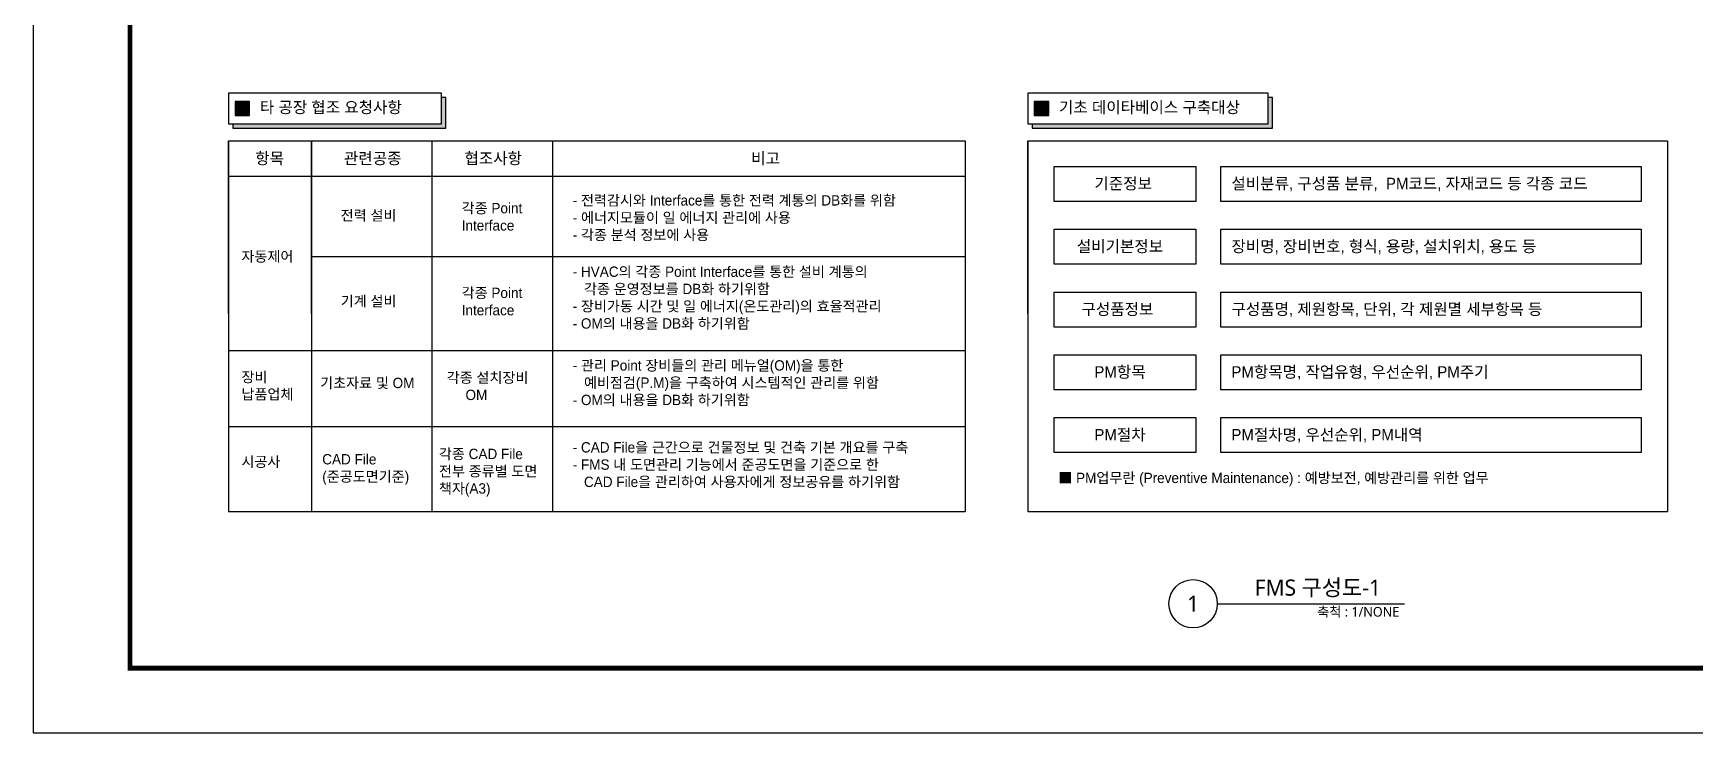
# Model space of a CAD drawing. Header units: millimetres. Extents: x 2538 to 3379, y -887 to -293.
# Drawn here: x 2538 to 3053, y -887 to -670 of the extents above; entities that cross this region are included whole.
import ezdxf
from ezdxf.enums import TextEntityAlignment as Align

# ---------------------------------------------------------------- set-up
doc = ezdxf.new("R2010")
doc.units = ezdxf.units.MM
doc.header["$LTSCALE"] = 40
doc.header["$MEASUREMENT"] = 0
doc.layers.get('0').update_dxf_attribs({"linetype": 'CONTINUOUS'})
for name, color, linetype in [('001dmp-FORM', 7, 'CONTINUOUS'), ('003dmp-TIT', 2, 'CONTINUOUS'), ('1', 3, 'CONTINUOUS')]:
    doc.layers.add(name, color=color, linetype=linetype)
doc.styles.add('HAUD01', font='Dotum.ttf')
doc.styles.add('SUKWOO', font='malgun.ttf')

# ---------------------------------------------------------------- blocks, each defined once
blk = doc.blocks.new('FORM_ELEC_SUKWOO$0$')
at = {"layer": '001dmp-FORM', "color": 30}
blk.add_lwpolyline([(161727, 114228), (0, 114228), (0, 0), (161727, 0)], close=True, dxfattribs=at)
at = {"layer": '001dmp-FORM', "const_width": 288}
blk.add_lwpolyline([(5769, 3846), (5769, 110382), (157881, 110382), (157881, 3846)], close=True, dxfattribs=at)
blk = doc.blocks.new('FORM_ELEC_SUKWOO')
at = {"layer": '001dmp-FORM'}
blk.add_blockref('FORM_ELEC_SUKWOO$0$', (12, -1), dxfattribs=at)

msp = doc.modelspace()

# ---------------------------------------------------------------- hatches: boundary and pattern name
msp.add_hatch(color=256).paths.add_polyline_path([(2921.94, -689.74), (2920.6, -689.74), (2920.6, -697.91), (2847.4, -697.91), (2847.4, -699.25), (2921.94, -699.25)])
at = {"layer": '1'}
for points in [[(2665.62, -699.25), (2665.62, -689.74), (2664.28, -689.74), (2664.28, -697.91), (2599.63, -697.91), (2599.63, -699.25)], [(2600.3, -695.35), (2604.79, -695.35), (2604.79, -690.97), (2600.3, -690.97)], [(2848.06, -695.35), (2852.56, -695.35), (2852.56, -690.97), (2848.06, -690.97)]]:
    msp.add_hatch(color=7, dxfattribs=at).paths.add_polyline_path(points)

# ---------------------------------------------------------------- linework, layer by layer
at = {"color": 1}
for p, q in [((2623.95, -703.23), (2623.95, -818.11)), ((2623.95, -756.68), (2623.95, -703.23)), ((2661.32, -703.23), (2661.32, -818.11)), ((2698.68, -703.23), (2698.68, -818.11)), ((2598.3, -714.18), (2826.66, -714.18)), ((2623.95, -739.1), (2826.66, -739.1)), ((2598.3, -768.15), (2826.66, -768.15)), ((2598.3, -791.8), (2826.66, -791.8))]:
    msp.add_line(p, q, dxfattribs=at)
for points in [[(2854.22, -711.13), (2898.13, -711.13), (2898.13, -721.99), (2854.22, -721.99)], [(2905.91, -711.13), (3036.28, -711.13), (3036.28, -721.99), (2905.91, -721.99)], [(2854.22, -730.6), (2898.13, -730.6), (2898.13, -741.46), (2854.22, -741.46)], [(2905.91, -730.6), (3036.28, -730.6), (3036.28, -741.46), (2905.91, -741.46)], [(2854.22, -750.07), (2898.13, -750.07), (2898.13, -760.93), (2854.22, -760.93)], [(2905.91, -750.07), (3036.28, -750.07), (3036.28, -760.93), (2905.91, -760.93)], [(2854.22, -769.54), (2898.13, -769.54), (2898.13, -780.4), (2854.22, -780.4)], [(2905.91, -769.54), (3036.28, -769.54), (3036.28, -780.4), (2905.91, -780.4)], [(2854.22, -789), (2898.13, -789), (2898.13, -799.86), (2854.22, -799.86)], [(2905.91, -789), (3036.28, -789), (3036.28, -799.86), (2905.91, -799.86)]]:
    msp.add_lwpolyline(points, close=True, dxfattribs=at)
at = {"layer": '003dmp-TIT'}
msp.add_line((2904.83, -846.69), (2962.84, -846.69), dxfattribs=at)
msp.add_circle((2897.33, -846.69), 7.5, dxfattribs=at)
at = {"layer": '1', "color": 7}
for p, q in [((2598.3, -703.23), (2598.3, -818.11)), ((2598.3, -756.68), (2598.3, -703.23)), ((2598.3, -703.23), (2826.66, -703.23)), ((2826.66, -703.23), (2826.66, -818.11)), ((2846.06, -703.23), (2846.06, -818.11)), ((2846.06, -756.68), (2846.06, -703.23)), ((2846.06, -703.23), (3044.46, -703.23)), ((3044.46, -703.23), (3044.46, -818.11)), ((2598.3, -818.11), (2826.66, -818.11)), ((2846.06, -818.11), (3044.46, -818.11))]:
    msp.add_line(p, q, dxfattribs=at)
for points in [[(2598.3, -697.91), (2664.28, -697.91), (2664.28, -688.4), (2598.3, -688.4)], [(2846.06, -697.91), (2920.6, -697.91), (2920.6, -688.4), (2846.06, -688.4)], [(2600.3, -695.35), (2604.79, -695.35), (2604.79, -690.97), (2600.3, -690.97)], [(2848.06, -695.35), (2852.56, -695.35), (2852.56, -690.97), (2848.06, -690.97)]]:
    msp.add_lwpolyline(points, close=True, dxfattribs=at)
for points in [[(2599.63, -697.91), (2599.63, -699.25), (2665.62, -699.25), (2665.62, -689.74), (2664.28, -689.74)], [(2847.4, -697.91), (2847.4, -699.25), (2921.94, -699.25), (2921.94, -689.74), (2920.6, -689.74)]]:
    msp.add_lwpolyline(points, dxfattribs=at)

# ---------------------------------------------------------------- block references
at = {"color": 4, "xscale": 0.005200107262485331, "yscale": 0.005200107262485331, "zscale": 0.005200107262485331}
msp.add_blockref('FORM_ELEC_SUKWOO', (2537.65, -886.68), dxfattribs=at)

# ---------------------------------------------------------------- texts
at = {"layer": '003dmp-TIT', "style": 'SUKWOO'}
msp.add_text('FMS 구성도-1', height=5, dxfattribs=at).set_placement((2955.59, -845.69), align=Align.BOTTOM_RIGHT)
msp.add_text('1', height=5, dxfattribs=at).set_placement((2897.33, -846.69), align=Align.MIDDLE_CENTER)
at = {"layer": '003dmp-TIT', "color": 3, "style": 'SUKWOO'}
msp.add_text('축척 : 1/NONE', height=3, dxfattribs=at).set_placement((2961.25, -847.69), align=Align.TOP_RIGHT)
at = {"layer": '1', "color": 7, "style": 'HAUD01'}
for s, height, p in [('타 공장 협조 요청사항', 3.5563, (2607.97, -694.59)), ('기초 데이타베이스 구축대상', 3.5563, (2855.73, -694.59)), ('항목', 3.556, (2606.55, -710.41)), ('관련공종', 3.556, (2634.06, -710.41)), ('협조사항', 3.556, (2671.42, -710.41)), ('비고', 3.556, (2760.33, -710.41)), ('기준정보', 3.556, (2866.72, -718.22)), ('설비분류, 구성품 분류,  PM코드, 자재코드 등 각종 코드', 3.5563, (2909.2, -718.22)), ('설비기본정보', 3.556, (2861.26, -737.69)), ('장비명, 장비번호, 형식, 용량, 설치위치, 용도 등', 3.5563, (2909.2, -737.69)), ('구성품정보', 3.556, (2862.7, -757.16)), ('구성품명, 제원항목, 단위, 각 제원멸 세부항목 등', 3.5563, (2909.2, -757.16)), ('PM항목', 3.556, (2866.72, -776.62)), ('PM항목명, 작업유형, 우선순위, PM주기', 3.5563, (2909.2, -776.62)), ('PM절차', 3.556, (2866.72, -796.09)), ('PM절차명, 우선순위, PM내역', 3.5563, (2909.2, -796.09))]:
    msp.add_text(s, height=height, dxfattribs=at).set_placement(p)
at = {"layer": '1', "color": 7, "width": 195.2694, "attachment_point": 1, "style": 'HAUD01'}
for s, insert, char_height in [('- 전력감시와 Interface를 통한 전력 계통의 DB화를 위함\\P- 에너지모듈이 일 에너지 관리에 사용\\P- 각종 분석 정보에 사용', (2704.97, -720.05), 3.2096), ('전력 설비', (2633.05, -724.7), 3.21), ('각종 Point\\PInterface', (2670.55, -722.47), 3.21), ('자동제어', (2602.27, -737.43), 3.21), ('- HVAC의 각종 Point Interface를 통한 설비 계통의\\P   각종 운영정보를 DB화 하기위함\\P- 장비가동 시간 및 일 에너지(온도관리)의 효율적관리\\P- OM의 내용을 DB화 하기위함', (2704.97, -742.16), 3.2096), ('기계 설비', (2633.05, -751.3), 3.21), ('각종 Point\\PInterface', (2670.55, -748.73), 3.21), ('- 관리 Point 장비들의 관리 메뉴얼(OM)을 통한 \\P   예비점검(P.M)을 구축하여 시스템적인 관리를 위함\\P- OM의 내용을 DB화 하기위함', (2704.97, -771.21), 3.2096), ('장비\\P납품업체', (2602.27, -774.81), 3.21), ('기초자료 및 OM', (2626.67, -776.65), 3.21), ('각종 설치장비\\P     OM', (2665.91, -775), 3.21), ('각종 CAD File\\P전부 종류별 도면\\P책자(A3)', (2663.5, -798.65), 3.2096), ('- CAD File을 근간으로 건물정보 및 건축 기본 개요를 구축\\P- FMS 내 도면관리 기능에서 준공도면을 기준으로 한\\P   CAD File을 관리하여 사용자에게 정보공유를 하기위함', (2704.97, -796.61), 3.2096), ('시공사', (2602.27, -801.06), 3.21), ('CAD File\\P(준공도면기준)', (2627.32, -800.3), 3.21), ('■ PM업무란 (Preventive Maintenance) : 예방보전, 예방관리를 위한 업무', (2855.5, -806.08), 3.2096)]:
    msp.add_mtext(s, dxfattribs=dict(at, insert=insert, char_height=char_height))

doc.saveas('drawing.dxf')
